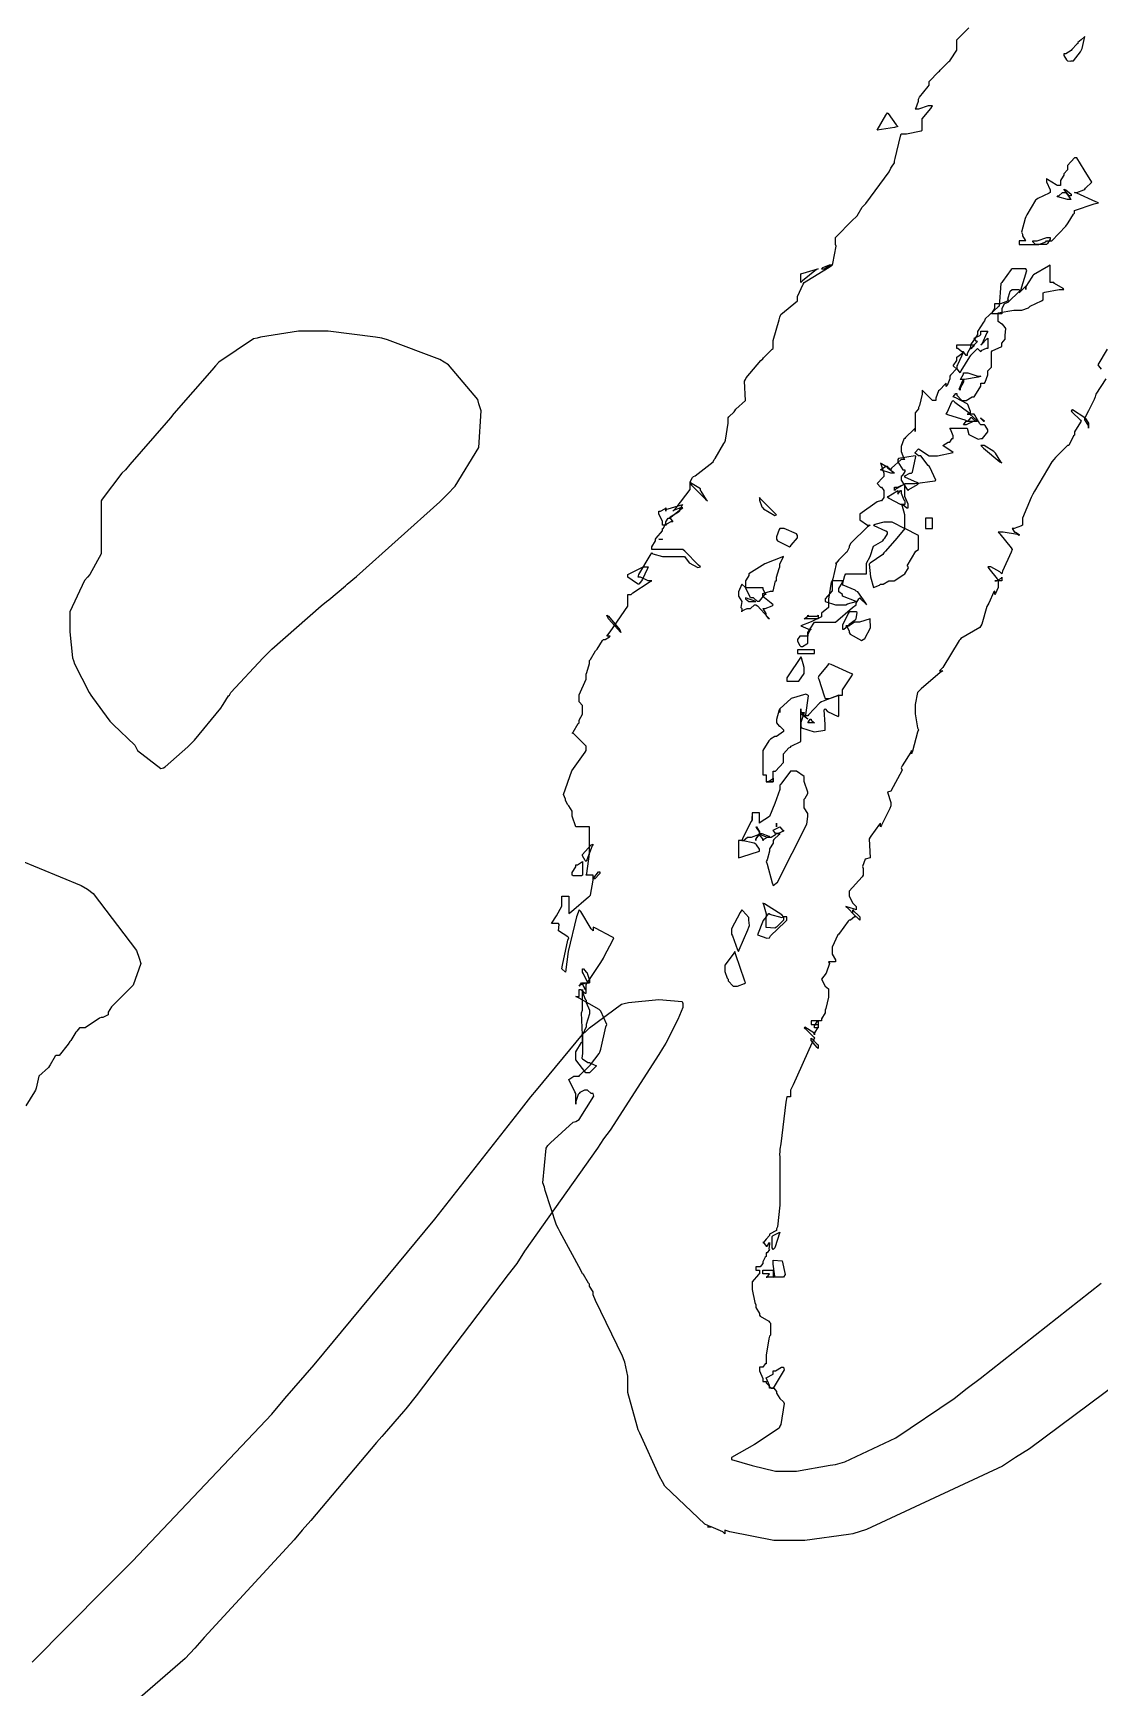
# Model space of a CAD drawing. Extents: x 51 to 306, y 22 to 311.
# Drawn here: x 135.87 to 146.73, y 208.86 to 225.71 of the extents above; entities that cross this region are included whole.
import ezdxf

# ---------------------------------------------------------------- set-up
doc = ezdxf.new("R2010")
doc.units = 0
doc.header["$MEASUREMENT"] = 0

msp = doc.modelspace()

# ---------------------------------------------------------------- linework, layer by layer
at = {"color": 7}
for points in [[(147.239, 212.205), (146.014, 211.296), (145.874, 211.208), (145.741, 211.12), (144.356, 210.476), (144.216, 210.432), (144.172, 210.424), (143.728, 210.362), (143.581, 210.362), (143.412, 210.362), (142.963, 210.45), (142.911, 210.468), (142.911, 210.468), (142.911, 210.441), (142.911, 210.432), (142.893, 210.45), (142.773, 210.502), (142.735, 210.502), (142.735, 210.502), (142.759, 210.502), (142.769, 210.502), (142.707, 210.53), (142.302, 210.917), (142.276, 210.961), (142.248, 211.015), (142.045, 211.456), (142.029, 211.49), (142.019, 211.526), (141.923, 211.869), (141.923, 211.983), (141.923, 212.037), (141.895, 212.179), (141.887, 212.196), (141.869, 212.24), (141.596, 212.805), (141.57, 212.865), (141.57, 212.893), (141.534, 212.953), (141.534, 212.972), (141.525, 212.981), (141.472, 213.07), (141.464, 213.078), (141.446, 213.114), (141.234, 213.502), (141.217, 213.537), (141.199, 213.572), (141.084, 213.925), (141.075, 213.96), (141.057, 214.004), (141.093, 214.357), (141.111, 214.383), (141.137, 214.41), (141.366, 214.621), (141.394, 214.629), (141.428, 214.647), (141.578, 214.886), (141.57, 214.912), (141.552, 214.912), (141.512, 214.948), (141.5, 214.948), (141.482, 214.948), (141.436, 214.922), (141.428, 214.912), (141.418, 214.904), (141.394, 214.831), (141.394, 214.806), (141.394, 214.806), (141.394, 214.834), (141.394, 214.842), (141.394, 214.86), (141.394, 214.9), (141.394, 214.912), (141.384, 214.93), (141.323, 215.054), (141.323, 215.054), (141.323, 215.054), (141.376, 215.088), (141.394, 215.088), (141.428, 215.088), (141.436, 215.098), (141.525, 215.186), (141.534, 215.194), (141.543, 215.204), (141.631, 215.319), (141.64, 215.335), (141.648, 215.363), (141.701, 215.591), (141.71, 215.617), (141.71, 215.617), (141.648, 215.751), (141.64, 215.76), (141.631, 215.769), (141.428, 215.883), (141.394, 215.9), (141.428, 215.9), (141.428, 215.918), (141.428, 215.958), (141.428, 215.97), (141.446, 215.97), (141.486, 215.936), (141.5, 215.936), (141.5, 216.024), (141.648, 216.245), (141.676, 216.289), (141.684, 216.306), (141.771, 216.473), (141.781, 216.499), (141.763, 216.509), (141.596, 216.597), (141.57, 216.606), (141.57, 216.606), (141.57, 216.579), (141.57, 216.57), (141.552, 216.588), (141.446, 216.765), (141.428, 216.782), (141.402, 216.712), (141.318, 216.359), (141.288, 216.147), (141.288, 216.147), (141.252, 216.183), (141.26, 216.218), (141.314, 216.473), (141.323, 216.499), (141.314, 216.509), (141.217, 216.57), (141.217, 216.57), (141.217, 216.57), (141.225, 216.633), (141.217, 216.642), (141.217, 216.642), (141.181, 216.642), (141.181, 216.642), (141.181, 216.642), (141.147, 216.642), (141.147, 216.642), (141.147, 216.642), (141.199, 216.721), (141.252, 216.82), (141.252, 216.852), (141.252, 216.922), (141.252, 216.922), (141.288, 216.922), (141.288, 216.922), (141.323, 216.922), (141.323, 216.878), (141.323, 216.779), (141.323, 216.746), (141.35, 216.764), (141.525, 216.914), (141.534, 216.922), (141.543, 216.932), (141.57, 217.085), (141.57, 217.135), (141.552, 217.135), (141.512, 217.135), (141.5, 217.135), (141.508, 217.153), (141.534, 217.351), (141.534, 217.417), (141.534, 217.471), (141.534, 217.589), (141.534, 217.628), (141.498, 217.628), (141.42, 217.628), (141.394, 217.628), (141.394, 217.628), (141.358, 217.736), (141.358, 217.77), (141.358, 217.788), (141.323, 217.84), (141.323, 217.84), (141.314, 217.85), (141.288, 217.895), (141.288, 217.91), (141.27, 217.955), (141.354, 218.197), (141.49, 218.387), (141.5, 218.405), (141.5, 218.45), (141.374, 218.573), (141.358, 218.582), (141.366, 218.591), (141.418, 218.678), (141.428, 218.686), (141.428, 218.714), (141.464, 218.773), (141.464, 218.792), (141.464, 218.81), (141.464, 218.863), (141.464, 218.863), (141.428, 218.899), (141.428, 218.97), (141.5, 219.129), (141.5, 219.181), (141.508, 219.199), (141.534, 219.291), (141.534, 219.322), (141.543, 219.331), (141.595, 219.42), (141.604, 219.428), (141.613, 219.437), (141.666, 219.525), (141.676, 219.534), (141.692, 219.534), (141.737, 219.56), (141.746, 219.568), (141.71, 219.568), (141.745, 219.612), (141.923, 219.872), (141.923, 219.957), (141.923, 219.957), (141.923, 219.993), (141.923, 219.993), (141.957, 219.993), (141.975, 220.011), (142.142, 220.117), (142.169, 220.133), (142.133, 220.133), (142.055, 220.169), (142.029, 220.169), (142.037, 220.195), (142.151, 220.39), (142.169, 220.416), (142.178, 220.407), (142.276, 220.38), (142.276, 220.38), (142.302, 220.38), (142.361, 220.38), (142.382, 220.38), (142.408, 220.38), (142.486, 220.38), (142.486, 220.38), (142.501, 220.38), (142.548, 220.315), (142.639, 220.267), (142.663, 220.274), (142.645, 220.292), (142.504, 220.434), (142.486, 220.45), (142.407, 220.45), (142.229, 220.45), (142.169, 220.45), (142.169, 220.478), (142.205, 220.537), (142.205, 220.556), (142.214, 220.566), (142.276, 220.639), (142.276, 220.663), (142.284, 220.663), (142.31, 220.716), (142.31, 220.733), (142.31, 220.733), (142.336, 220.769), (142.346, 220.769), (142.362, 220.778), (142.469, 220.866), (142.486, 220.875), (142.46, 220.875), (142.39, 220.848), (142.382, 220.839), (142.416, 220.875), (142.558, 221.061), (142.558, 221.121), (142.574, 221.105), (142.717, 220.963), (142.735, 220.945), (142.725, 220.955), (142.671, 221.043), (142.663, 221.051), (142.663, 221.069), (142.563, 221.128), (142.558, 221.121), (142.558, 221.121), (142.558, 221.139), (142.583, 221.184), (142.592, 221.192), (142.609, 221.201), (142.795, 221.342), (142.805, 221.368), (142.813, 221.378), (142.901, 221.528), (142.911, 221.544), (142.919, 221.562), (142.945, 221.735), (142.945, 221.791), (142.954, 221.801), (143.006, 221.853), (143.015, 221.861), (143.024, 221.879), (143.122, 221.967), (143.122, 221.967), (143.122, 221.967), (143.112, 222.163), (143.122, 222.18), (143.13, 222.198), (143.28, 222.374), (143.298, 222.39), (143.306, 222.4), (143.395, 222.488), (143.404, 222.497), (143.404, 222.577), (143.465, 222.789), (143.474, 222.815), (143.483, 222.841), (143.651, 222.98), (143.651, 223.026), (143.651, 223.026), (143.711, 223.15), (143.721, 223.168), (143.747, 223.186), (143.976, 223.326), (144.004, 223.344), (143.976, 223.344), (143.906, 223.318), (143.897, 223.308), (143.924, 223.308), (143.983, 223.344), (144.004, 223.344), (144.012, 223.362), (144.048, 223.538), (144.04, 223.555), (144.04, 223.627), (144.214, 223.803), (144.25, 223.838), (144.259, 223.847), (144.312, 223.935), (144.322, 223.944), (144.348, 223.971), (144.585, 224.296), (144.603, 224.331), (144.611, 224.341), (144.639, 224.387), (144.639, 224.403), (144.647, 224.429), (144.7, 224.657), (144.709, 224.683), (144.762, 224.683), (144.912, 224.711), (144.921, 224.719), (144.921, 224.719), (144.921, 224.773), (144.921, 224.79), (144.921, 224.834), (145.01, 224.94), (145.028, 224.966), (144.984, 224.966), (144.884, 224.932), (144.851, 224.932), (144.859, 224.941), (144.885, 225.013), (144.885, 225.036), (144.894, 225.054), (144.982, 225.162), (144.992, 225.178), (144.992, 225.214), (145.088, 225.311), (145.098, 225.319), (145.106, 225.329), (145.194, 225.417), (145.204, 225.425), (145.212, 225.435), (145.274, 225.534), (145.274, 225.565), (145.274, 225.601), (145.274, 225.637), (145.291, 225.655), (145.397, 225.761)], [(146.808, 222.488), (146.71, 222.33), (146.72, 222.32), (146.72, 222.32), (146.746, 222.286)], [(146.792, 222.189), (146.693, 222.031), (146.685, 222.003), (146.675, 221.977), (146.615, 221.861), (146.615, 221.861), (146.579, 221.791), (146.579, 221.791), (146.455, 221.871), (146.439, 221.861), (146.447, 221.853), (146.534, 221.766), (146.543, 221.757), (146.534, 221.748), (146.473, 221.649), (146.473, 221.615), (146.463, 221.607), (146.418, 221.508), (146.403, 221.508), (146.403, 221.508), (146.279, 221.386), (146.262, 221.368), (146.244, 221.342), (146.067, 221.043), (146.05, 221.015), (146.032, 220.981), (145.944, 220.77), (145.944, 220.698), (145.934, 220.69), (145.861, 220.663), (145.838, 220.663), (145.838, 220.663), (145.864, 220.627), (145.874, 220.627), (145.874, 220.627), (145.91, 220.602), (145.91, 220.592), (145.892, 220.602), (145.746, 220.627), (145.697, 220.627), (145.714, 220.61), (145.828, 220.468), (145.838, 220.45), (145.828, 220.424), (145.741, 220.231), (145.733, 220.204), (145.715, 220.222), (145.621, 220.274), (145.591, 220.274), (145.6, 220.258), (145.688, 220.151), (145.697, 220.133), (145.697, 220.117), (145.697, 220.063), (145.697, 220.063), (145.697, 220.063), (145.67, 220.002), (145.661, 219.993), (145.661, 219.993), (145.661, 220.019), (145.661, 220.027), (145.652, 220.019), (145.6, 219.905), (145.591, 219.887), (145.582, 219.87), (145.529, 219.692), (145.521, 219.674), (145.511, 219.658), (145.317, 219.543), (145.308, 219.534), (145.299, 219.525), (145.132, 219.251), (145.098, 219.215), (145.132, 219.215), (145.106, 219.199), (144.912, 219.032), (144.885, 219.005), (144.876, 218.996), (144.851, 218.871), (144.851, 218.828), (144.851, 218.776), (144.876, 218.634), (144.885, 218.616), (144.876, 218.59), (144.823, 218.397), (144.815, 218.369), (144.815, 218.369), (144.815, 218.397), (144.815, 218.405), (144.806, 218.387), (144.718, 218.247), (144.709, 218.229), (144.718, 218.203), (144.603, 217.991), (144.569, 217.981), (144.569, 217.981), (144.603, 217.876), (144.603, 217.84), (144.593, 217.814), (144.507, 217.646), (144.498, 217.628), (144.498, 217.628), (144.498, 217.656), (144.498, 217.664), (144.489, 217.656), (144.4, 217.533), (144.392, 217.523), (144.382, 217.506), (144.392, 217.311), (144.392, 217.311), (144.392, 217.311), (144.343, 217.299), (144.315, 217.224), (144.322, 217.205), (144.322, 217.205), (144.322, 217.153), (144.322, 217.135), (144.312, 217.118), (144.18, 216.972), (144.18, 216.922), (144.216, 216.852), (144.25, 216.818), (144.25, 216.818), (144.25, 216.791), (144.25, 216.782), (144.232, 216.791), (144.146, 216.818), (144.146, 216.818), (144.154, 216.809), (144.241, 216.721), (144.25, 216.712), (144.232, 216.712), (144.192, 216.676), (144.18, 216.676), (144.17, 216.668), (144.082, 216.545), (144.074, 216.535), (144.064, 216.527), (144.004, 216.402), (144.004, 216.359), (144.004, 216.333), (144.04, 216.274), (144.04, 216.253), (144.022, 216.253), (143.982, 216.253), (143.969, 216.253), (143.977, 216.236), (143.946, 216.138), (143.897, 216.076), (143.897, 216.076), (143.933, 216.006), (143.933, 216.006), (143.969, 215.98), (143.969, 215.97), (143.969, 215.97), (143.969, 215.946), (143.969, 215.936), (143.969, 215.892), (143.941, 215.777), (143.933, 215.76), (143.933, 215.733), (143.897, 215.674), (143.897, 215.653), (143.871, 215.653), (143.812, 215.653), (143.793, 215.653), (143.793, 215.653), (143.793, 215.617), (143.793, 215.617), (143.809, 215.617), (143.849, 215.617), (143.863, 215.617), (143.863, 215.591), (143.827, 215.532), (143.827, 215.511), (143.818, 215.529), (143.727, 215.588), (143.721, 215.583), (143.729, 215.575), (143.818, 215.487), (143.827, 215.477), (143.8, 215.424), (143.607, 215.001), (143.581, 214.948), (143.581, 214.931), (143.581, 214.878), (143.581, 214.878), (143.545, 214.878), (143.535, 214.825), (143.483, 214.402), (143.474, 214.348), (143.474, 214.331), (143.468, 214.284), (143.474, 214.277), (143.474, 214.277), (143.474, 214.224), (143.474, 214.206), (143.474, 214.19), (143.474, 214.15), (143.474, 214.136), (143.474, 214.136), (143.474, 213.925), (143.474, 213.854), (143.474, 213.775), (143.448, 213.555), (143.44, 213.537), (143.44, 213.52), (143.368, 213.48), (143.368, 213.467), (143.334, 213.431), (143.334, 213.431), (143.306, 213.395), (143.298, 213.395), (143.306, 213.395), (143.334, 213.36), (143.334, 213.36), (143.342, 213.36), (143.368, 213.395), (143.368, 213.395), (143.368, 213.378), (143.361, 213.331), (143.368, 213.324), (143.368, 213.324), (143.342, 213.29), (143.334, 213.29), (143.334, 213.29), (143.334, 213.264), (143.334, 213.254), (143.324, 213.246), (143.298, 213.201), (143.298, 213.184), (143.298, 213.184), (143.272, 213.148), (143.264, 213.148), (143.228, 213.148), (143.228, 213.148), (143.228, 213.114), (143.228, 213.114), (143.264, 213.114), (143.264, 213.114), (143.264, 213.087), (143.264, 213.078), (143.254, 213.07), (143.192, 212.997), (143.192, 212.972), (143.192, 212.919), (143.218, 212.787), (143.228, 212.761), (143.228, 212.735), (143.264, 212.675), (143.264, 212.655), (143.272, 212.646), (143.359, 212.594), (143.368, 212.585), (143.377, 212.576), (143.377, 212.452), (143.368, 212.442), (143.359, 212.416), (143.334, 212.251), (143.334, 212.196), (143.334, 212.196), (143.334, 212.16), (143.334, 212.16), (143.324, 212.16), (143.298, 212.126), (143.298, 212.126), (143.264, 212.126), (143.264, 212.091), (143.298, 212.011), (143.298, 211.983), (143.334, 211.983), (143.334, 211.967), (143.386, 211.913), (143.404, 211.913), (143.412, 211.913), (143.44, 211.879), (143.44, 211.879), (143.44, 211.861), (143.474, 211.807), (143.474, 211.807), (143.51, 211.773), (143.518, 211.756), (143.483, 211.544), (143.474, 211.526), (143.465, 211.508), (143.214, 211.34), (142.981, 211.208), (142.981, 211.208), (142.981, 211.187), (143.192, 211.125), (143.43, 211.067), (143.51, 211.067), (143.643, 211.067), (143.986, 211.129), (144.04, 211.138), (144.136, 211.165), (144.655, 211.408), (145.248, 211.808), (145.38, 211.913), (145.513, 212.011), (146.746, 212.981)], [(135.713, 217.295), (136.357, 217.03), (136.419, 216.994), (136.479, 216.95), (136.92, 216.368), (136.948, 216.289), (136.965, 216.236), (136.886, 216.016), (136.7, 215.83), (136.665, 215.794), (136.665, 215.794), (136.631, 215.742), (136.631, 215.724), (136.631, 215.715), (136.577, 215.688), (136.561, 215.688), (136.543, 215.68), (136.397, 215.583), (136.349, 215.583), (136.339, 215.583), (136.313, 215.547), (136.313, 215.547), (136.303, 215.539), (136.251, 215.451), (136.242, 215.441), (136.224, 215.415), (136.132, 215.301), (136.102, 215.301), (136.092, 215.292), (136.04, 215.204), (136.032, 215.194), (136.022, 215.178), (135.926, 215.088), (135.926, 215.088), (135.926, 215.088), (135.898, 214.966), (135.89, 214.948), (135.88, 214.931), (135.792, 214.789)], [(135.858, 209.123), (136.595, 209.868), (136.737, 210.009), (136.878, 210.151), (138.297, 211.649), (138.429, 211.807), (138.728, 212.152), (139.959, 213.634), (140.819, 214.727), (140.935, 214.878), (140.995, 214.948), (141.464, 215.513), (141.5, 215.547), (141.534, 215.583), (141.859, 215.821), (141.887, 215.83), (141.931, 215.839), (142.24, 215.87), (142.477, 215.848), (142.486, 215.83), (142.486, 215.79), (142.433, 215.667), (142.31, 215.424), (142.276, 215.371), (142.24, 215.31), (141.746, 214.541), (141.676, 214.453), (141.614, 214.357), (140.873, 213.308), (140.794, 213.184), (140.706, 213.07), (139.77, 211.835), (139.664, 211.703), (139.638, 211.676), (139.444, 211.448), (139.417, 211.42), (139.364, 211.359), (138.694, 210.566), (138.606, 210.468), (138.526, 210.371), (137.609, 209.374), (137.513, 209.267), (137.415, 209.163), (136.295, 208.191)]]:
    msp.add_lwpolyline(points, dxfattribs=at)
for points in [[(146.367, 225.495), (146.367, 225.479), (146.393, 225.435), (146.403, 225.425), (146.403, 225.425), (146.433, 225.421), (146.439, 225.425), (146.465, 225.425), (146.534, 225.515), (146.543, 225.531), (146.552, 225.549), (146.579, 225.672), (146.579, 225.672), (146.543, 225.637), (146.543, 225.637), (146.509, 225.611), (146.509, 225.601), (146.499, 225.593), (146.447, 225.541), (146.439, 225.531), (146.439, 225.531), (146.385, 225.495), (146.367, 225.495)], [(144.675, 224.755), (144.639, 224.747), (144.463, 224.719), (144.463, 224.719), (144.463, 224.719), (144.551, 224.87), (144.569, 224.896), (144.577, 224.888), (144.657, 224.773), (144.675, 224.755)], [(146.19, 223.591), (146.243, 223.591), (146.385, 223.741), (146.403, 223.767), (146.411, 223.777), (146.463, 223.865), (146.473, 223.873), (146.473, 223.9), (146.675, 223.97), (146.72, 223.978), (146.693, 223.988), (146.499, 224.076), (146.473, 224.084), (146.499, 224.084), (146.57, 224.112), (146.579, 224.12), (146.587, 224.13), (146.649, 224.19), (146.649, 224.19), (146.649, 224.19), (146.574, 224.314), (146.498, 224.437), (146.473, 224.437), (146.473, 224.437), (146.403, 224.359), (146.403, 224.331), (146.403, 224.314), (146.367, 224.274), (146.367, 224.26), (146.357, 224.252), (146.333, 224.207), (146.333, 224.19), (146.333, 224.19), (146.333, 224.154), (146.333, 224.154), (146.297, 224.154), (146.287, 224.164), (146.199, 224.218), (146.19, 224.226), (146.19, 224.192), (146.226, 224.112), (146.226, 224.084), (146.217, 224.076), (146.102, 224.023), (146.086, 224.014), (146.076, 224.006), (145.988, 223.856), (145.98, 223.838), (145.97, 223.821), (145.934, 223.679), (145.944, 223.661), (145.944, 223.645), (145.97, 223.6), (145.98, 223.591), (145.962, 223.591), (145.922, 223.591), (145.91, 223.591), (145.91, 223.591), (145.91, 223.555), (145.91, 223.555), (145.954, 223.555), (146.053, 223.555), (146.086, 223.555), (146.112, 223.555), (146.181, 223.582), (146.19, 223.591)], [(146.439, 224.014), (146.403, 224.014), (146.305, 224.041), (146.297, 224.05), (146.313, 224.05), (146.353, 224.084), (146.367, 224.084), (146.385, 224.084), (146.429, 224.023), (146.439, 224.014)], [(146.439, 224.05), (146.421, 224.05), (146.375, 224.104), (146.367, 224.12), (146.385, 224.112), (146.439, 224.066), (146.439, 224.05), (146.439, 224.05), (146.439, 224.05), (146.439, 224.05)], [(146.086, 223.555), (146.076, 223.555), (146.05, 223.582), (146.05, 223.591), (146.094, 223.591), (146.193, 223.625), (146.226, 223.625), (146.226, 223.609), (146.199, 223.565), (146.19, 223.555), (146.156, 223.555), (146.138, 223.555), (146.098, 223.555), (146.086, 223.555)], [(143.827, 219.71), (143.862, 219.71), (143.941, 219.71), (143.969, 219.71), (144.04, 219.71), (144.214, 219.861), (144.25, 219.887), (144.25, 219.905), (144.277, 219.949), (144.286, 219.957), (144.294, 219.949), (144.347, 219.896), (144.356, 219.887), (144.347, 219.905), (144.268, 220.019), (144.25, 220.027), (144.241, 220.037), (144.118, 220.089), (144.11, 220.097), (144.11, 220.097), (144.136, 220.187), (144.146, 220.204), (144.198, 220.204), (144.316, 220.204), (144.356, 220.204), (144.356, 220.231), (144.356, 220.31), (144.356, 220.31), (144.392, 220.38), (144.427, 220.486), (144.427, 220.486), (144.523, 220.54), (144.533, 220.556), (144.541, 220.566), (144.569, 220.611), (144.569, 220.627), (144.551, 220.636), (144.435, 220.69), (144.427, 220.698), (144.445, 220.708), (144.537, 220.733), (144.569, 220.733), (144.613, 220.733), (144.745, 220.663), (144.745, 220.663), (144.745, 220.663), (144.745, 220.743), (144.745, 220.769), (144.745, 220.804), (144.718, 220.901), (144.709, 220.909), (144.726, 220.909), (144.766, 220.875), (144.779, 220.875), (144.779, 220.911), (144.745, 220.989), (144.745, 221.015), (144.745, 221.043), (144.745, 221.102), (144.745, 221.121), (144.735, 221.113), (144.647, 221.061), (144.639, 221.051), (144.639, 221.051), (144.639, 221.077), (144.639, 221.085), (144.673, 221.085), (144.752, 221.121), (144.779, 221.121), (144.85, 221.121), (145.052, 221.148), (145.062, 221.156), (145.062, 221.156), (145, 221.289), (144.992, 221.298), (144.982, 221.307), (144.909, 221.404), (144.885, 221.404), (144.885, 221.404), (144.851, 221.43), (144.851, 221.438), (144.885, 221.474), (144.885, 221.474), (144.992, 221.404), (145.028, 221.404), (145.08, 221.404), (145.238, 221.438), (145.238, 221.438), (145.132, 221.508), (145.132, 221.508), (145.186, 221.544), (145.204, 221.544), (145.204, 221.544), (145.229, 221.58), (145.238, 221.58), (145.238, 221.607), (145.212, 221.677), (145.204, 221.685), (145.212, 221.685), (145.238, 221.685), (145.238, 221.685), (145.238, 221.685), (145.238, 221.685), (145.238, 221.685), (145.255, 221.685), (145.295, 221.685), (145.308, 221.685), (145.326, 221.685), (145.38, 221.685), (145.38, 221.685), (145.38, 221.685), (145.397, 221.62), (145.493, 221.575), (145.521, 221.58), (145.537, 221.58), (145.592, 221.649), (145.591, 221.651), (145.591, 221.669), (145.565, 221.713), (145.557, 221.721), (145.521, 221.721), (145.511, 221.73), (145.459, 221.819), (145.451, 221.827), (145.415, 221.827), (145.415, 221.855), (145.389, 221.925), (145.38, 221.933), (145.38, 221.933), (145.264, 221.995), (145.238, 222.003), (145.238, 222.003), (145.264, 222.038), (145.274, 222.038), (145.274, 222.021), (145.326, 221.967), (145.344, 221.967), (145.371, 221.967), (145.43, 222.003), (145.451, 222.003), (145.459, 222.013), (145.521, 222.112), (145.521, 222.144), (145.557, 222.144), (145.565, 222.154), (145.591, 222.227), (145.591, 222.25), (145.591, 222.268), (145.627, 222.308), (145.627, 222.32), (145.627, 222.32), (145.627, 222.428), (145.627, 222.462), (145.635, 222.472), (145.733, 222.517), (145.733, 222.533), (145.733, 222.551), (145.767, 222.59), (145.767, 222.603), (145.767, 222.63), (145.776, 222.7), (145.767, 222.709), (145.767, 222.709), (145.741, 222.743), (145.733, 222.743), (145.733, 222.743), (145.697, 222.771), (145.697, 222.779), (145.697, 222.815), (145.697, 222.849), (145.697, 222.859), (145.856, 222.885), (145.91, 222.885), (145.936, 222.885), (146.004, 222.911), (146.014, 222.92), (146.022, 222.929), (146.138, 222.983), (146.156, 222.992), (146.156, 223.026), (146.156, 223.062), (146.173, 223.071), (146.317, 223.096), (146.367, 223.096), (146.357, 223.106), (146.27, 223.159), (146.262, 223.168), (146.226, 223.168), (146.226, 223.212), (146.226, 223.311), (146.226, 223.344), (146.208, 223.336), (146.058, 223.248), (146.05, 223.238), (146.04, 223.222), (145.98, 223.128), (145.98, 223.096), (145.98, 223.096), (145.98, 223.124), (145.98, 223.132), (145.97, 223.124), (145.918, 223.071), (145.91, 223.062), (145.926, 223.089), (145.988, 223.292), (145.98, 223.308), (145.944, 223.308), (145.864, 223.308), (145.838, 223.308), (145.828, 223.3), (145.741, 223.177), (145.733, 223.168), (145.723, 223.159), (145.705, 222.929), (145.697, 222.92), (145.697, 222.92), (145.565, 222.797), (145.557, 222.779), (145.547, 222.763), (145.485, 222.67), (145.485, 222.639), (145.475, 222.621), (145.415, 222.533), (145.415, 222.533), (145.415, 222.506), (145.38, 222.447), (145.38, 222.426), (145.371, 222.426), (145.344, 222.462), (145.344, 222.462), (145.344, 222.462), (145.282, 222.33), (145.274, 222.32), (145.274, 222.294), (145.212, 222.224), (145.204, 222.214), (145.204, 222.188), (145.176, 222.119), (145.168, 222.11), (145.168, 222.11), (145.168, 222.136), (145.168, 222.144), (145.159, 222.136), (145.098, 222.074), (145.098, 222.074), (145.088, 222.065), (145.062, 221.992), (145.062, 221.967), (145.026, 221.967), (144.938, 222.057), (144.921, 222.074), (144.921, 222.03), (144.894, 221.915), (144.885, 221.897), (144.885, 221.881), (144.851, 221.841), (144.851, 221.827), (144.851, 221.791), (144.851, 221.757), (144.851, 221.739), (144.851, 221.699), (144.851, 221.685), (144.851, 221.685), (144.851, 221.66), (144.851, 221.651), (144.851, 221.651), (144.851, 221.677), (144.851, 221.685), (144.841, 221.677), (144.753, 221.59), (144.745, 221.58), (144.735, 221.572), (144.709, 221.499), (144.709, 221.474), (144.709, 221.448), (144.735, 221.378), (144.745, 221.368), (144.709, 221.368), (144.611, 221.28), (144.603, 221.262), (144.593, 221.272), (144.507, 221.324), (144.498, 221.332), (144.498, 221.332), (144.533, 221.228), (144.533, 221.192), (144.523, 221.184), (144.463, 221.121), (144.463, 221.121), (144.498, 221.085), (144.507, 221.085), (144.533, 221.051), (144.533, 221.051), (144.533, 221.051), (144.533, 220.997), (144.533, 220.979), (144.533, 220.979), (144.507, 220.945), (144.498, 220.945), (144.463, 220.937), (144.286, 220.811), (144.286, 220.769), (144.286, 220.752), (144.365, 220.698), (144.392, 220.698), (144.365, 220.681), (144.197, 220.514), (144.18, 220.486), (144.18, 220.47), (144.154, 220.425), (144.146, 220.416), (144.136, 220.407), (144.074, 220.346), (144.074, 220.346), (144.074, 220.346), (144.048, 220.31), (144.04, 220.31), (144.048, 220.302), (144.012, 220.151), (144.004, 220.133), (143.994, 220.117), (143.969, 219.945), (143.969, 219.887), (143.969, 219.861), (143.897, 219.801), (143.897, 219.781), (143.897, 219.764), (143.792, 219.715), (143.687, 219.674), (143.687, 219.674), (143.687, 219.674), (143.783, 219.632), (143.793, 219.64), (143.783, 219.632), (143.757, 219.585), (143.757, 219.568), (143.757, 219.604), (143.818, 219.702), (143.827, 219.71)], [(143.687, 223.168), (143.687, 223.186), (143.687, 223.238), (143.687, 223.238), (143.687, 223.256), (143.836, 223.3), (143.863, 223.308), (143.845, 223.3), (143.703, 223.186), (143.687, 223.168)], [(145.838, 223.096), (145.856, 223.096), (145.896, 223.096), (145.91, 223.096), (145.916, 223.082), (145.794, 222.965), (145.767, 222.956), (145.758, 222.947), (145.733, 222.902), (145.733, 222.885), (145.733, 222.885), (145.733, 222.859), (145.733, 222.849), (145.697, 222.849), (145.697, 222.849), (145.661, 222.849), (145.661, 222.849), (145.661, 222.849), (145.635, 222.849), (145.627, 222.849), (145.635, 222.859), (145.661, 222.904), (145.661, 222.92), (145.661, 222.92), (145.661, 222.956), (145.661, 222.956), (145.697, 222.956), (145.723, 222.956), (145.794, 222.983), (145.803, 222.992), (145.795, 223), (145.82, 223.08), (145.838, 223.096), (145.838, 223.096), (145.838, 223.096), (145.838, 223.096)], [(137.195, 218.229), (137.213, 218.239), (137.442, 218.441), (137.477, 218.476), (137.512, 218.511), (137.778, 218.837), (137.796, 218.863), (137.804, 218.873), (137.856, 218.961), (137.866, 218.969), (137.882, 218.996), (138.209, 219.348), (138.253, 219.392), (138.297, 219.436), (138.8, 219.877), (138.854, 219.921), (138.88, 219.939), (139.047, 220.081), (139.065, 220.097), (139.161, 220.177), (140.009, 220.937), (140.089, 221.015), (140.167, 221.095), (140.406, 221.488), (140.432, 221.863), (140.406, 221.933), (140.396, 221.977), (140.097, 222.33), (140.053, 222.356), (140.009, 222.384), (139.478, 222.586), (139.417, 222.603), (139.355, 222.612), (138.872, 222.673), (138.712, 222.673), (138.57, 222.673), (138.183, 222.612), (138.148, 222.603), (138.113, 222.595), (137.758, 222.356), (137.724, 222.32), (137.688, 222.276), (137.301, 221.835), (137.267, 221.791), (137.222, 221.739), (136.852, 221.316), (136.808, 221.262), (136.772, 221.228), (136.569, 220.963), (136.561, 220.945), (136.561, 220.893), (136.561, 220.773), (136.561, 220.733), (136.561, 220.672), (136.561, 220.533), (136.561, 220.486), (136.561, 220.407), (136.445, 220.195), (136.419, 220.169), (136.391, 220.135), (136.242, 219.817), (136.242, 219.71), (136.242, 219.614), (136.269, 219.349), (136.278, 219.322), (136.287, 219.287), (136.437, 218.996), (136.455, 218.969), (136.471, 218.943), (136.648, 218.704), (136.665, 218.686), (136.683, 218.67), (136.904, 218.458), (136.914, 218.44), (136.93, 218.405), (137.168, 218.221), (137.195, 218.229)], [(145.521, 222.639), (145.521, 222.639), (145.521, 222.673), (145.521, 222.673), (145.537, 222.673), (145.577, 222.673), (145.591, 222.673), (145.582, 222.656), (145.529, 222.542), (145.521, 222.533), (145.529, 222.542), (145.582, 222.595), (145.591, 222.603), (145.591, 222.577), (145.591, 222.497), (145.591, 222.497), (145.573, 222.497), (145.521, 222.472), (145.521, 222.462), (145.521, 222.462), (145.485, 222.497), (145.485, 222.497), (145.415, 222.426), (145.405, 222.41), (145.317, 222.268), (145.308, 222.25), (145.308, 222.25), (145.282, 222.286), (145.274, 222.286), (145.238, 222.32), (145.238, 222.32), (145.274, 222.374), (145.274, 222.39), (145.274, 222.408), (145.335, 222.454), (145.344, 222.462), (145.326, 222.462), (145.287, 222.497), (145.274, 222.497), (145.274, 222.497), (145.274, 222.524), (145.274, 222.533), (145.318, 222.533), (145.417, 222.533), (145.451, 222.533), (145.451, 222.533), (145.423, 222.497), (145.415, 222.497), (145.423, 222.497), (145.451, 222.524), (145.451, 222.533), (145.451, 222.533), (145.475, 222.559), (145.485, 222.567), (145.475, 222.567), (145.451, 222.603), (145.451, 222.603), (145.453, 222.6), (145.511, 222.63), (145.521, 222.639)], [(145.344, 222.18), (145.344, 222.154), (145.308, 222.094), (145.308, 222.074), (145.299, 222.083), (145.335, 222.171), (145.344, 222.18)], [(145.521, 222.214), (145.521, 222.214), (145.521, 222.214), (145.521, 222.214), (145.493, 222.206), (145.354, 222.18), (145.308, 222.18), (145.317, 222.189), (145.344, 222.235), (145.344, 222.25), (145.389, 222.25), (145.488, 222.214), (145.521, 222.214)], [(145.238, 222.038), (145.238, 222.038), (145.238, 222.038), (145.238, 222.038), (145.238, 222.038), (145.238, 222.038), (145.238, 222.038)], [(145.485, 221.757), (145.467, 221.757), (145.427, 221.791), (145.415, 221.791), (145.415, 221.791), (145.389, 221.757), (145.38, 221.757), (145.362, 221.766), (145.194, 221.819), (145.168, 221.827), (145.176, 221.845), (145.229, 221.959), (145.238, 221.967), (145.255, 221.951), (145.397, 221.845), (145.415, 221.827), (145.38, 221.827), (145.407, 221.827), (145.475, 221.766), (145.485, 221.757)], [(145.485, 221.757), (145.449, 221.757), (145.371, 221.721), (145.344, 221.721), (145.344, 221.721), (145.371, 221.757), (145.38, 221.757), (145.407, 221.757), (145.464, 221.757), (145.485, 221.757)], [(145.521, 221.791), (145.521, 221.791), (145.521, 221.791), (145.521, 221.791), (145.521, 221.783), (145.547, 221.757), (145.557, 221.757), (145.557, 221.757), (145.521, 221.783), (145.521, 221.791)], [(146.579, 221.791), (146.579, 221.791), (146.579, 221.791), (146.579, 221.791), (146.587, 221.783), (146.615, 221.737), (146.615, 221.721), (146.615, 221.721), (146.615, 221.695), (146.615, 221.685), (146.615, 221.713), (146.579, 221.772), (146.579, 221.791), (146.579, 221.791), (146.579, 221.791), (146.579, 221.791)], [(145.733, 221.332), (145.723, 221.342), (145.67, 221.43), (145.661, 221.438), (145.652, 221.448), (145.553, 221.508), (145.521, 221.508), (145.547, 221.482), (145.715, 221.342), (145.733, 221.332)], [(144.851, 221.404), (144.851, 221.404), (144.683, 221.378), (144.675, 221.368), (144.675, 221.342), (144.727, 221.262), (144.745, 221.262), (144.745, 221.245), (144.718, 221.201), (144.709, 221.192), (144.709, 221.157), (144.77, 221.061), (144.779, 221.051), (144.788, 221.061), (144.876, 221.113), (144.885, 221.121), (144.867, 221.131), (144.753, 221.184), (144.745, 221.192), (144.745, 221.201), (144.797, 221.228), (144.815, 221.228), (144.823, 221.237), (144.859, 221.396), (144.851, 221.404)], [(144.639, 221.228), (144.603, 221.228), (144.498, 221.262), (144.498, 221.262), (144.498, 221.262), (144.551, 221.298), (144.569, 221.298), (144.569, 221.281), (144.629, 221.237), (144.639, 221.228)], [(144.569, 220.979), (144.577, 220.989), (144.665, 221.043), (144.675, 221.051), (144.675, 221.051), (144.675, 221.015), (144.675, 221.015), (144.675, 221.015), (144.7, 221.051), (144.709, 221.051), (144.709, 221.025), (144.735, 220.955), (144.745, 220.945), (144.745, 220.945), (144.745, 220.919), (144.745, 220.909), (144.701, 220.909), (144.585, 220.971), (144.569, 220.979)], [(142.382, 220.733), (142.364, 220.733), (142.318, 220.708), (142.31, 220.698), (142.31, 220.698), (142.276, 220.698), (142.276, 220.698), (142.276, 220.734), (142.24, 220.813), (142.24, 220.839), (142.256, 220.839), (142.3, 220.866), (142.31, 220.875), (142.31, 220.875), (142.31, 220.839), (142.31, 220.839), (142.31, 220.857), (142.46, 220.901), (142.486, 220.909), (142.477, 220.901), (142.452, 220.855), (142.452, 220.839), (142.442, 220.831), (142.354, 220.778), (142.346, 220.769), (142.354, 220.769), (142.382, 220.733), (142.382, 220.733)], [(143.264, 220.979), (143.264, 220.953), (143.288, 220.884), (143.298, 220.875), (143.306, 220.866), (143.422, 220.795), (143.44, 220.803), (143.422, 220.821), (143.28, 220.963), (143.264, 220.979)], [(143.44, 220.556), (143.448, 220.54), (143.571, 220.478), (143.581, 220.486), (143.589, 220.496), (143.651, 220.569), (143.651, 220.592), (143.641, 220.61), (143.516, 220.663), (143.474, 220.663), (143.465, 220.654), (143.44, 220.581), (143.44, 220.556)], [(144.779, 220.274), (144.77, 220.284), (144.858, 220.434), (144.885, 220.45), (144.885, 220.45), (144.885, 220.478), (144.885, 220.486), (144.885, 220.522), (144.885, 220.522), (144.885, 220.576), (144.885, 220.592), (144.745, 220.663), (144.745, 220.663), (144.665, 220.566), (144.549, 220.434), (144.533, 220.416), (144.523, 220.399), (144.392, 220.31), (144.392, 220.31), (144.382, 220.302), (144.395, 220.173), (144.427, 220.063), (144.427, 220.063), (144.427, 220.063), (144.489, 220.089), (144.498, 220.097), (144.525, 220.097), (144.582, 220.133), (144.603, 220.133), (144.637, 220.133), (144.735, 220.195), (144.745, 220.204), (144.745, 220.204), (144.784, 220.264), (144.779, 220.274), (144.779, 220.274), (144.779, 220.274), (144.779, 220.274)], [(144.956, 220.663), (144.974, 220.663), (145.014, 220.663), (145.028, 220.663), (145.028, 220.69), (145.028, 220.749), (145.028, 220.769), (145.01, 220.769), (144.968, 220.769), (144.956, 220.769), (144.956, 220.743), (144.956, 220.663), (144.956, 220.663)], [(142.24, 220.556), (142.276, 220.556), (142.27, 220.552), (142.24, 220.556), (142.24, 220.556)], [(143.298, 219.993), (143.298, 220.002), (143.377, 220.027), (143.404, 220.027), (143.404, 220.027), (143.43, 220.133), (143.44, 220.133), (143.44, 220.169), (143.465, 220.258), (143.474, 220.274), (143.474, 220.302), (143.51, 220.38), (143.51, 220.38), (143.51, 220.38), (143.32, 220.305), (143.158, 220.204), (143.158, 220.204), (143.158, 220.187), (143.13, 220.143), (143.122, 220.133), (143.122, 220.117), (143.122, 220.063), (143.122, 220.063), (143.087, 220.097), (143.087, 220.097), (143.051, 220.019), (143.051, 219.993), (143.051, 219.975), (143.087, 219.921), (143.087, 219.921), (143.087, 219.921), (143.077, 219.861), (143.087, 219.851), (143.087, 219.851), (143.087, 219.817), (143.087, 219.817), (143.087, 219.826), (143.14, 219.851), (143.158, 219.851), (143.174, 219.851), (143.214, 219.887), (143.228, 219.887), (143.244, 219.878), (143.351, 219.763), (143.368, 219.745), (143.359, 219.745), (143.334, 219.781), (143.334, 219.781), (143.334, 219.799), (143.306, 219.843), (143.298, 219.851), (143.324, 219.851), (143.395, 219.878), (143.404, 219.887), (143.386, 219.905), (143.298, 219.971), (143.298, 219.993)], [(142.029, 220.097), (142.011, 220.107), (141.923, 220.169), (141.923, 220.169), (141.923, 220.195), (142.08, 220.274), (142.133, 220.274), (142.124, 220.258), (142.072, 220.143), (142.063, 220.133), (142.063, 220.133), (142.037, 220.097), (142.029, 220.097), (142.029, 220.097), (142.029, 220.097), (142.029, 220.097)], [(145.733, 220.169), (145.733, 220.169), (145.733, 220.133), (145.733, 220.133), (145.715, 220.133), (145.674, 220.133), (145.661, 220.133), (145.679, 220.133), (145.733, 220.161), (145.733, 220.169)], [(143.264, 219.921), (143.246, 219.921), (143.204, 219.957), (143.192, 219.957), (143.174, 219.957), (143.122, 220.063), (143.122, 220.063), (143.122, 220.063), (143.254, 220.063), (143.298, 220.063), (143.298, 220.047), (143.324, 220.002), (143.334, 219.993), (143.316, 219.993), (143.261, 219.924), (143.264, 219.921)], [(144.25, 219.921), (144.25, 219.921), (144.11, 219.975), (144.11, 219.993), (144.11, 219.993), (144.074, 220.019), (144.074, 220.027), (144.074, 220.055), (144.11, 220.114), (144.11, 220.133), (144.092, 220.133), (144.052, 220.133), (144.04, 220.133), (144.004, 220.133), (144.004, 220.133), (144.004, 220.081), (144.004, 220.063), (144.004, 220.029), (143.933, 219.949), (143.933, 219.921), (144.04, 219.887), (144.066, 219.887), (144.125, 219.887), (144.146, 219.887), (144.162, 219.896), (144.25, 219.921), (144.25, 219.921)], [(143.158, 219.921), (143.228, 219.921), (143.228, 219.921), (143.122, 219.957), (143.122, 219.957), (143.122, 219.949), (143.158, 219.921), (143.158, 219.921)], [(141.853, 219.604), (141.853, 219.604), (141.727, 219.746), (141.71, 219.781), (141.727, 219.772), (141.843, 219.632), (141.853, 219.604), (141.853, 219.604), (141.853, 219.604), (141.853, 219.604)], [(143.863, 219.781), (143.863, 219.781), (143.863, 219.745), (143.863, 219.745), (143.827, 219.745), (143.8, 219.745), (143.721, 219.745), (143.721, 219.745), (143.721, 219.745), (143.757, 219.772), (143.757, 219.781), (143.765, 219.772), (143.853, 219.772), (143.863, 219.781)], [(144.11, 219.64), (144.126, 219.64), (144.166, 219.674), (144.18, 219.674), (144.18, 219.692), (144.241, 219.736), (144.25, 219.745), (144.25, 219.745), (144.259, 219.808), (144.25, 219.817), (144.232, 219.817), (144.192, 219.817), (144.18, 219.817), (144.17, 219.799), (144.11, 219.68), (144.11, 219.64)], [(144.18, 219.604), (144.188, 219.588), (144.304, 219.525), (144.322, 219.534), (144.338, 219.543), (144.397, 219.653), (144.392, 219.745), (144.392, 219.745), (144.392, 219.745), (144.285, 219.71), (144.25, 219.71), (144.232, 219.71), (144.18, 219.674), (144.18, 219.674), (144.146, 219.674), (144.154, 219.666), (144.18, 219.621), (144.18, 219.604)], [(143.757, 219.568), (143.739, 219.568), (143.699, 219.568), (143.687, 219.568), (143.677, 219.568), (143.651, 219.534), (143.651, 219.534), (143.651, 219.517), (143.677, 219.473), (143.687, 219.464), (143.703, 219.464), (143.747, 219.49), (143.757, 219.498), (143.757, 219.516), (143.757, 219.556), (143.757, 219.568)], [(143.545, 219.145), (143.545, 219.145), (143.545, 219.111), (143.545, 219.111), (143.545, 219.111), (143.623, 219.111), (143.651, 219.111), (143.667, 219.111), (143.721, 219.189), (143.721, 219.215), (143.721, 219.251), (143.695, 219.349), (143.687, 219.358), (143.677, 219.341), (143.563, 219.173), (143.545, 219.145)], [(143.651, 219.428), (143.651, 219.428), (143.651, 219.392), (143.651, 219.392), (143.695, 219.392), (143.794, 219.392), (143.827, 219.392), (143.827, 219.392), (143.827, 219.428), (143.827, 219.428), (143.783, 219.428), (143.684, 219.428), (143.651, 219.428)], [(144.11, 218.969), (144.11, 219.023), (144.198, 219.155), (144.216, 219.181), (144.188, 219.191), (143.995, 219.279), (143.969, 219.287), (143.959, 219.269), (143.871, 219.163), (143.863, 219.145), (143.871, 219.129), (143.924, 218.961), (143.933, 218.935), (143.977, 218.935), (144.077, 218.969), (144.11, 218.969)], [(144.074, 218.758), (144.074, 218.758), (144.074, 218.812), (144.074, 218.828), (144.074, 218.846), (144.074, 218.886), (144.074, 218.899), (144.074, 218.969), (144.074, 218.969), (143.915, 218.908), (143.897, 218.899), (143.88, 218.89), (143.765, 218.768), (143.757, 218.758), (143.721, 218.758), (143.739, 218.768), (143.765, 218.961), (143.757, 218.969), (143.739, 218.979), (143.589, 218.935), (143.474, 218.828), (143.474, 218.792), (143.474, 218.792), (143.474, 218.82), (143.474, 218.828), (143.465, 218.82), (143.44, 218.721), (143.44, 218.686), (143.44, 218.686), (143.465, 218.652), (143.474, 218.652), (143.51, 218.616), (143.51, 218.599), (143.44, 218.546), (143.44, 218.546), (143.422, 218.546), (143.377, 218.52), (143.368, 218.51), (143.359, 218.502), (143.298, 218.403), (143.298, 218.369), (143.298, 218.317), (143.298, 218.197), (143.298, 218.157), (143.334, 218.157), (143.334, 218.141), (143.334, 218.101), (143.334, 218.087), (143.351, 218.087), (143.39, 218.087), (143.404, 218.087), (143.404, 218.087), (143.404, 218.114), (143.404, 218.123), (143.404, 218.141), (143.404, 218.181), (143.404, 218.193), (143.43, 218.193), (143.509, 218.281), (143.51, 218.369), (143.51, 218.369), (143.51, 218.369), (143.563, 218.432), (143.581, 218.44), (143.589, 218.45), (143.687, 218.495), (143.687, 218.51), (143.687, 218.51), (143.687, 218.59), (143.687, 218.616), (143.687, 218.644), (143.687, 218.703), (143.687, 218.722), (143.687, 218.74), (143.687, 218.78), (143.687, 218.792), (143.721, 218.792), (143.721, 218.792), (143.687, 218.688), (143.687, 218.652), (143.695, 218.635), (143.822, 218.596), (143.933, 218.612), (143.933, 218.616), (143.933, 218.67), (143.924, 218.82), (143.933, 218.828), (143.959, 218.802), (144.066, 218.75), (144.074, 218.758)], [(143.757, 218.722), (143.757, 218.722), (143.757, 218.722), (143.757, 218.722), (143.757, 218.722), (143.687, 218.776), (143.687, 218.792), (143.687, 218.792), (143.687, 218.828), (143.687, 218.828), (143.687, 218.802), (143.747, 218.732), (143.757, 218.722)], [(143.827, 218.686), (143.809, 218.686), (143.757, 218.686), (143.757, 218.686), (143.757, 218.686), (143.783, 218.722), (143.793, 218.722), (143.793, 218.714), (143.827, 218.686), (143.827, 218.686)], [(143.368, 217.523), (143.386, 217.523), (143.43, 217.55), (143.44, 217.558), (143.474, 217.558), (143.465, 217.55), (143.412, 217.497), (143.404, 217.488), (143.404, 217.461), (143.368, 217.402), (143.368, 217.381), (143.368, 217.381), (143.342, 217.293), (143.334, 217.275), (143.342, 217.249), (143.395, 217.056), (143.404, 217.029), (143.448, 217.065), (143.747, 217.656), (143.757, 217.734), (143.757, 217.762), (143.721, 217.821), (143.721, 217.84), (143.721, 217.876), (143.721, 217.91), (143.729, 217.92), (143.757, 217.966), (143.757, 217.981), (143.757, 217.981), (143.721, 218.088), (143.721, 218.123), (143.721, 218.141), (143.643, 218.193), (143.617, 218.193), (143.581, 218.193), (143.483, 218.062), (143.474, 218.053), (143.474, 218.007), (143.421, 217.866), (143.368, 217.734), (143.368, 217.734), (143.368, 217.734), (143.272, 217.673), (143.264, 217.664), (143.264, 217.664), (143.264, 217.691), (143.264, 217.7), (143.264, 217.718), (143.264, 217.758), (143.264, 217.77), (143.246, 217.77), (143.204, 217.77), (143.192, 217.77), (143.192, 217.754), (143.192, 217.714), (143.192, 217.7), (143.192, 217.7), (143.192, 217.726), (143.192, 217.734), (143.192, 217.734), (143.192, 217.709), (143.192, 217.7), (143.182, 217.682), (143.095, 217.515), (143.087, 217.488), (143.051, 217.488), (143.051, 217.453), (143.051, 217.375), (143.051, 217.347), (143.051, 217.347), (143.051, 217.311), (143.051, 217.311), (143.086, 217.321), (143.264, 217.381), (143.264, 217.381), (143.264, 217.399), (143.236, 217.443), (143.228, 217.452), (143.21, 217.461), (143.087, 217.488), (143.087, 217.488), (143.104, 217.488), (143.144, 217.523), (143.158, 217.523), (143.184, 217.523), (143.254, 217.55), (143.264, 217.558), (143.272, 217.55), (143.343, 217.523), (143.368, 217.523), (143.368, 217.523), (143.368, 217.523), (143.368, 217.523)], [(143.334, 218.087), (143.351, 218.087), (143.395, 218.114), (143.404, 218.123), (143.404, 218.123), (143.404, 218.097), (143.404, 218.087), (143.404, 218.087), (143.351, 218.087), (143.334, 218.087), (143.334, 218.087), (143.334, 218.087), (143.334, 218.087)], [(143.44, 217.628), (143.44, 217.628), (143.44, 217.664), (143.44, 217.664), (143.44, 217.664), (143.44, 217.638), (143.44, 217.628), (143.44, 217.628), (143.44, 217.628), (143.44, 217.628)], [(143.264, 217.558), (143.264, 217.576), (143.236, 217.62), (143.228, 217.628), (143.236, 217.628), (143.264, 217.576), (143.264, 217.558), (143.264, 217.558), (143.264, 217.558), (143.264, 217.558), (143.264, 217.558), (143.264, 217.558), (143.264, 217.558), (143.29, 217.558), (143.359, 217.533), (143.368, 217.523), (143.351, 217.523), (143.306, 217.497), (143.298, 217.488), (143.298, 217.506), (143.264, 217.545), (143.264, 217.558), (143.254, 217.55), (143.228, 217.504), (143.228, 217.488), (143.228, 217.506), (143.264, 217.545), (143.264, 217.558)], [(143.51, 217.594), (143.51, 217.585), (143.456, 217.558), (143.44, 217.558), (143.43, 217.558), (143.404, 217.594), (143.404, 217.594), (143.474, 217.628), (143.474, 217.628), (143.5, 217.594), (143.51, 217.594)], [(141.464, 217.347), (141.464, 217.347), (141.552, 217.443), (141.57, 217.452), (141.56, 217.435), (141.508, 217.293), (141.5, 217.275), (141.49, 217.285), (141.464, 217.332), (141.464, 217.347)], [(141.358, 217.135), (141.358, 217.162), (141.394, 217.221), (141.394, 217.241), (141.41, 217.241), (141.454, 217.267), (141.464, 217.275), (141.464, 217.249), (141.464, 217.191), (141.464, 217.171), (141.464, 217.171), (141.464, 217.144), (141.464, 217.135), (141.454, 217.127), (141.366, 217.127), (141.358, 217.135)], [(141.64, 217.171), (141.64, 217.153), (141.587, 217.099), (141.57, 217.099), (141.578, 217.109), (141.624, 217.171), (141.64, 217.171)], [(143.545, 216.676), (143.545, 216.676), (143.545, 216.712), (143.545, 216.712), (143.51, 216.712), (143.492, 216.73), (143.315, 216.844), (143.298, 216.852), (143.306, 216.836), (143.334, 216.743), (143.334, 216.712), (143.302, 216.673), (143.244, 216.527), (143.341, 216.494), (143.368, 216.499), (143.377, 216.517), (143.527, 216.659), (143.545, 216.676)], [(143.087, 216.782), (143.069, 216.756), (142.981, 216.59), (142.981, 216.535), (142.989, 216.519), (143.042, 216.377), (143.051, 216.359), (143.06, 216.377), (143.148, 216.579), (143.158, 216.606), (143.162, 216.622), (143.158, 216.676), (143.158, 216.676), (143.158, 216.703), (143.095, 216.774), (143.087, 216.782)], [(143.44, 216.606), (143.422, 216.597), (143.334, 216.604), (143.334, 216.606), (143.334, 216.624), (143.334, 216.663), (143.334, 216.676), (143.334, 216.676), (143.334, 216.703), (143.334, 216.712), (143.334, 216.712), (143.359, 216.746), (143.368, 216.746), (143.368, 216.738), (143.492, 216.703), (143.51, 216.712), (143.51, 216.712), (143.51, 216.676), (143.51, 216.676), (143.5, 216.668), (143.448, 216.615), (143.44, 216.606)], [(144.216, 216.782), (144.216, 216.782), (144.216, 216.782), (144.216, 216.782), (144.224, 216.774), (144.277, 216.721), (144.286, 216.712), (144.286, 216.712), (144.286, 216.676), (144.286, 216.676), (144.277, 216.686), (144.224, 216.738), (144.216, 216.746), (144.216, 216.746), (144.216, 216.782), (144.216, 216.782)], [(142.945, 216.076), (142.945, 216.06), (142.998, 216.006), (143.015, 216.006), (143.042, 216.006), (143.112, 216.032), (143.122, 216.04), (143.112, 216.068), (143.024, 216.324), (143.015, 216.359), (142.998, 216.333), (142.911, 216.221), (142.911, 216.183), (142.911, 216.156), (142.936, 216.086), (142.945, 216.076)], [(141.534, 216.04), (141.507, 216.04), (141.436, 216.016), (141.428, 216.006), (141.428, 216.006), (141.454, 216.04), (141.464, 216.04), (141.48, 216.04), (141.534, 216.04), (141.534, 216.04), (141.516, 216.04), (141.472, 216.13), (141.464, 216.147), (141.464, 216.147), (141.464, 216.183), (141.464, 216.183), (141.472, 216.183), (141.5, 216.147), (141.5, 216.147), (141.508, 216.147), (141.534, 216.068), (141.534, 216.04)], [(141.464, 215.97), (141.464, 215.944), (141.49, 215.874), (141.5, 215.864), (141.5, 215.838), (141.534, 215.76), (141.534, 215.76), (141.534, 215.725), (141.5, 215.617), (141.5, 215.617), (141.5, 215.591), (141.464, 215.511), (141.464, 215.511), (141.464, 215.511), (141.454, 215.733), (141.464, 215.76), (141.464, 215.813), (141.464, 215.932), (141.464, 215.97)], [(141.464, 216.04), (141.464, 216.024), (141.49, 215.97), (141.5, 215.97), (141.49, 215.98), (141.464, 216.025), (141.464, 216.04)], [(141.464, 215.936), (141.464, 215.936), (141.464, 215.936), (141.464, 215.936), (141.464, 215.936), (141.464, 215.936), (141.464, 215.936), (141.464, 215.936), (141.464, 215.936), (141.464, 215.936)], [(143.863, 215.653), (143.863, 215.637), (143.863, 215.597), (143.863, 215.583), (143.827, 215.583), (143.827, 215.601), (143.853, 215.645), (143.863, 215.653), (143.863, 215.653), (143.863, 215.653), (143.863, 215.653)], [(141.394, 215.301), (141.394, 215.336), (141.454, 215.433), (141.464, 215.441), (141.464, 215.441), (141.464, 215.495), (141.464, 215.511), (141.464, 215.467), (141.464, 215.368), (141.464, 215.335), (141.464, 215.319), (141.457, 215.272), (141.464, 215.265), (141.464, 215.265), (141.516, 215.23), (141.534, 215.23), (141.543, 215.222), (141.604, 215.194), (141.604, 215.194), (141.534, 215.124), (141.498, 215.124), (141.394, 215.257), (141.394, 215.301)], [(143.793, 215.477), (143.793, 215.477), (143.793, 215.477), (143.793, 215.477), (143.801, 215.469), (143.853, 215.416), (143.863, 215.407), (143.863, 215.407), (143.863, 215.38), (143.863, 215.371), (143.853, 215.38), (143.793, 215.453), (143.793, 215.477), (143.793, 215.477), (143.793, 215.477), (143.793, 215.477)], [(143.404, 213.467), (143.474, 213.501), (143.474, 213.501), (143.421, 213.342), (143.404, 213.324), (143.395, 213.342), (143.395, 213.458), (143.404, 213.467)], [(143.298, 213.078), (143.298, 213.078), (143.298, 213.114), (143.298, 213.114), (143.315, 213.114), (143.354, 213.114), (143.368, 213.114), (143.404, 213.114), (143.404, 213.096), (143.404, 213.056), (143.404, 213.042), (143.421, 213.052), (143.404, 213.177), (143.404, 213.218), (143.404, 213.218), (143.497, 213.21), (143.527, 213.072), (143.51, 213.042), (143.492, 213.042), (143.452, 213.042), (143.44, 213.042), (143.412, 213.042), (143.353, 213.042), (143.334, 213.042), (143.342, 213.042), (143.368, 213.078), (143.368, 213.078), (143.351, 213.078), (143.298, 213.078), (143.298, 213.078)], [(143.334, 212.019), (143.404, 212.055), (143.404, 212.055), (143.404, 212.09), (143.404, 212.09), (143.43, 212.09), (143.49, 212.126), (143.51, 212.126), (143.518, 212.1), (143.406, 211.913), (143.368, 211.913), (143.368, 211.941), (143.334, 212.019), (143.334, 212.019)]]:
    msp.add_lwpolyline(points, close=True, dxfattribs=at)

doc.saveas('drawing.dxf')
